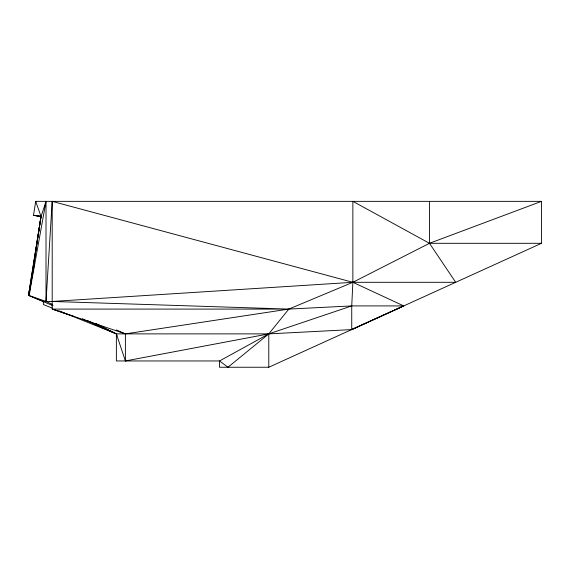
<?xml version="1.0" encoding="UTF-8"?>
<svg xmlns="http://www.w3.org/2000/svg" width="570" height="570" viewBox="0 0 570 570"><rect width="100%" height="100%" fill="white"/><g stroke="black" fill="none" stroke-linecap="round" stroke-linejoin="round"><path stroke-width="0.85" d="M58.959 310.807L116.365 333.878L268.791 333.878L351.74 329.595L351.74 305.919L352.866 282.3L352.866 201.353L429.474 243.305L455.694 282.3L352.866 282.3L52.198 301.459L43.377 301.459L28.5 295.481L40.976 216.507L33.502 215.332L35.71 201.353L541.5 201.353L541.5 243.305L268.791 367.244L219.536 367.244L219.536 360.953L268.791 333.878L351.74 305.919L403.731 305.919L352.866 282.3L52.198 201.353L46.013 301.459L52.483 304.444M31.984 276.179L32.248 274.427M33.046 269.161L33.309 267.401M33.573 265.649L33.972 263.019M34.236 261.26L34.499 259.507M34.763 257.754L35.026 255.994M35.29 254.241L37.278 241.082M37.542 239.322L40.976 216.507M35.71 201.353L41.047 216.507L28.5 295.481L29.077 295.481L41.047 216.507L46.013 201.353L46.013 301.459L29.077 295.481L53.103 305.784M29.077 295.481L46.013 201.353M28.5 295.481L34.057 265.976M351.234 329.774L403.731 305.919L351.74 329.595M541.5 201.353L429.474 243.305L352.866 282.3L288.819 309.09L125.386 333.878L52.198 309.09L52.198 201.353M95.767 323.475L116.365 333.878L125.386 360.953L268.791 333.878L288.819 309.09L351.74 305.919M541.5 243.305L429.474 243.305L429.474 201.353M52.198 301.459L288.819 309.09L52.198 309.09L73.901 316.414M40.085 216.115L33.502 215.332L41.047 216.507M52.397 308.171L43.377 304.544L43.377 301.459M116.437 329.916L125.386 333.878L125.386 360.953M82.301 318.751L116.365 333.878L116.928 335.516M87.253 320.461L116.365 333.878L116.365 360.953L219.543 360.953L227.971 367.244L268.791 333.878L268.791 367.244"/></g></svg>
